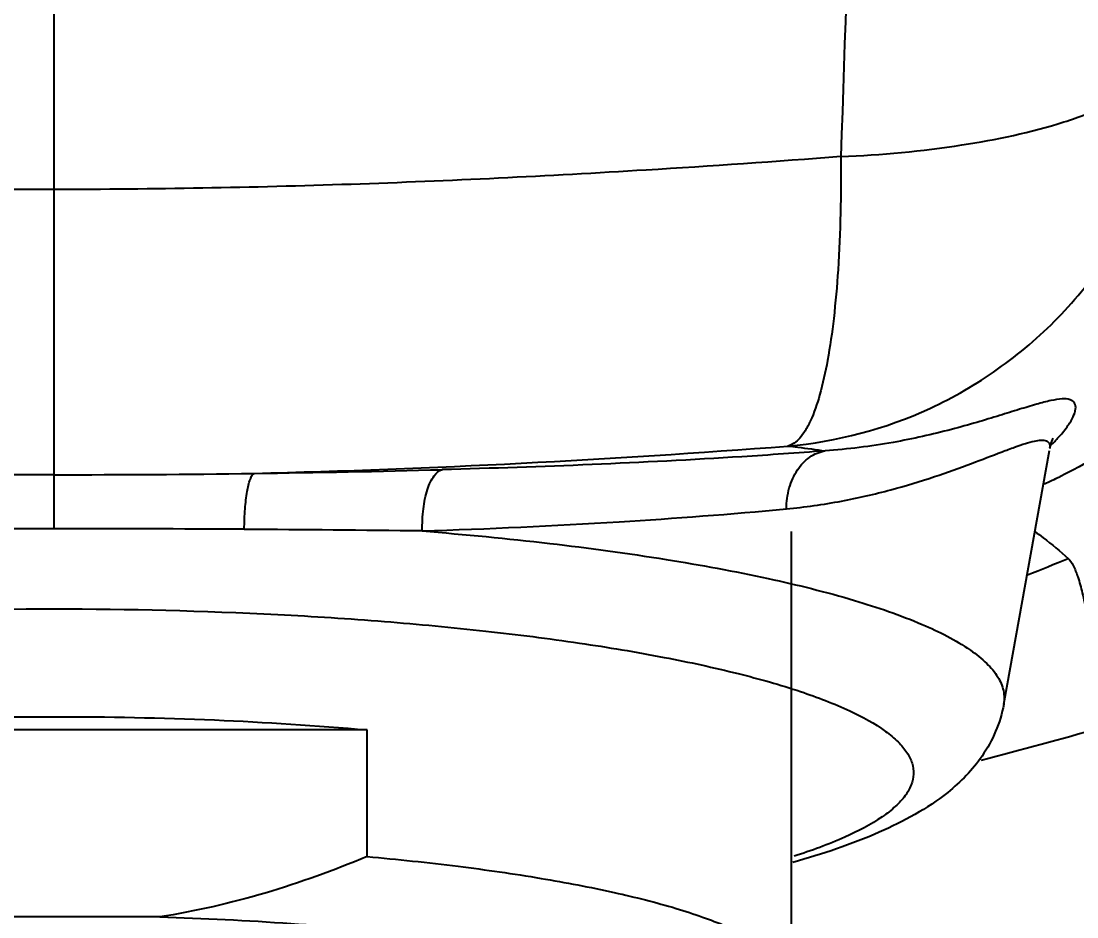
# Model space of a CAD drawing. Header units: millimetres. Extents: x 1091 to 1735, y 843 to 1297.
# Drawn here: x 1471.46 to 1488.65, y 1174.05 to 1188.63 of the extents above; entities that cross this region are included whole.
import ezdxf

# ---------------------------------------------------------------- set-up
doc = ezdxf.new("R2010")
doc.units = ezdxf.units.MM
doc.styles.add('Daelim Dimension', font='\x7f\x7f\x7f\x7f.TTF')
doc.dimstyles.new('DEFAULT', dxfattribs={"dimscale": 2, "dimtxt": 2, "dimasz": 2, "dimexe": 0, "dimexo": 2, "dimgap": 1, "dimtad": 1, "dimdec": 1, "dimzin": 9, "dimdsep": 46, "dimtxsty": 'Daelim Dimension', "dimcen": 0.5, "dimclrd": 252, "dimclre": 252, "dimclrt": 3, "dimadec": 1, "dimazin": 0, "dimtfac": 1, "dimtdec": 1, "dimtix": 1, "dimtmove": 0, "dimatfit": 3, "dimfxl": 0, "dimtolj": 1, "dimtzin": 1, "dimlwd": 9, "dimlwe": 9, "dimarcsym": 0})

# ---------------------------------------------------------------- blocks, each defined once
blk = doc.blocks.new('*D4')
at = {"color": 5, "lineweight": 9}
for p, q in [((1435.712, 1187.784), (1406.581, 1187.784)), ((1406.581, 1183.784), (1406.581, 1132.656)), ((1493.501, 1128.656), (1406.581, 1128.656))]:
    blk.add_line(p, q, dxfattribs=at)
at = {"color": 5}
for points in [[(1405.914, 1183.784), (1407.247, 1183.784), (1406.581, 1187.784)], [(1405.914, 1132.656), (1407.247, 1132.656), (1406.581, 1128.656)]]:
    blk.add_solid(points, dxfattribs=at)
at = {"layer": 'Defpoints', "color": 0}
for p in [(1439.712, 1187.784), (1406.581, 1128.656), (1497.501, 1128.656)]:
    blk.add_point(p, dxfattribs=at)
at = {"color": 7, "insert": (1399.137, 1158.22), "char_height": 10, "attachment_point": 5, "rotation": 90, "style": 'Daelim Dimension'}
blk.add_mtext('\\A1;59', dxfattribs=at)

msp = doc.modelspace()

# ---------------------------------------------------------------- linework, layer by layer
at = {"color": 7, "linetype": 'Continuous'}
for p, q in [((1472.001, 1180.37), (1472.001, 1215.994)), ((1488.21, 1181.68), (1488.231, 1181.764)), ((1488.231, 1181.764), (1488.264, 1181.847)), ((1487.461, 1177.512), (1488.204, 1181.646)), ((1488.21, 1181.681), (1488.21, 1181.679)), ((1484.001, 1180.323), (1484.001, 1172.96)), ((1477.095, 1177.095), (1466.907, 1177.095)), ((1477.095, 1175.034), (1477.095, 1177.095)), ((1473.718, 1174.052), (1470.285, 1174.052))]:
    msp.add_line(p, q, dxfattribs=at)
for centre, radius, start, end in [((1471.004, 1349.659), 168.441, 271.44608, 274.40731), ((1486.21, 1183.802), 2.894, 314.2419, 316.0284), ((1486.374, 1183.643), 2.665, 316.0311, 317.503), ((1471.974, 1438.054), 256.803, 269.28093, 270.00596), ((1472.179, 1413.808), 232.558, 269.95624, 270.75686), ((1472.511, 1400.782), 219.527, 270.71604, 271.51555), ((1485.315, 1187.572), 7.053, 293.4739, 295.6956), ((1472.202, 659.819), 520.551, 90.02212, 90.36271), ((1471.863, 678.629), 501.742, 89.63084, 89.98419), ((1472.115, 688.764), 491.605, 89.31477, 89.65267), ((1459.097, 1252.226), 78.091, 291.6035, 292.12675), ((1467.845, 1251.424), 77.256, 284.42814, 285.92265)]:
    msp.add_arc(centre, radius, start, end, dxfattribs=at)
msp.add_open_spline([(1485.198, 1198.167), (1485.069, 1194.254), (1484.939, 1190.341), (1484.81, 1186.428)], degree=3, dxfattribs=at)
for points, knots in [([(1483.948, 1181.717), (1484.742, 1181.786), (1485.954, 1182.106), (1487.389, 1182.94), (1488.376, 1183.778), (1489.187, 1184.789), (1489.982, 1186.249), (1490.272, 1187.472), (1490.321, 1188.27)], [0, 0, 0, 0, 0.240947, 0.369107, 0.499465, 0.62991, 0.758305, 1, 1, 1, 1]), ([(1488.442, 1186.993), (1488.685, 1187.07), (1489.128, 1187.234), (1489.807, 1187.591), (1490.226, 1187.978), (1490.321, 1188.27)], [0, 0, 0, 0, 0.328704, 0.603929, 1, 1, 1, 1]), ([(1492.36, 1187.237), (1492.332, 1186.608), (1492.099, 1185.352), (1491.273, 1183.628), (1490.01, 1182.19), (1488.941, 1181.489), (1488.373, 1181.216)], [0, 0, 0, 0, 0.24978, 0.499826, 0.749771, 1, 1, 1, 1]), ([(1484.81, 1186.428), (1485.469, 1186.456), (1486.694, 1186.567), (1487.901, 1186.822), (1488.442, 1186.993)], [0, 0, 0, 0, 0.537551, 1, 1, 1, 1]), ([(1472.001, 1185.891), (1470.926, 1185.893), (1468.244, 1185.924), (1463.973, 1186.097), (1460.78, 1186.304), (1459.192, 1186.428)], [0, 0, 0, 0, 0.251452, 0.627389, 1, 1, 1, 1]), ([(1484.81, 1186.428), (1483.753, 1186.346), (1481.097, 1186.163), (1476.827, 1185.95), (1473.612, 1185.894), (1472.001, 1185.891)], [0, 0, 0, 0, 0.247932, 0.622999, 1, 1, 1, 1]), ([(1484.81, 1186.428), (1484.815, 1185.814), (1484.798, 1184.934), (1484.703, 1183.827), (1484.606, 1183.145), (1484.484, 1182.585), (1484.356, 1182.202), (1484.236, 1181.97), (1484.129, 1181.819), (1484.022, 1181.735), (1483.948, 1181.717)], [0, 0, 0, 0, 0.374657, 0.536744, 0.677564, 0.794648, 0.886431, 0.922898, 0.953434, 1, 1, 1, 1]), ([(1488.339, 1181.842), (1488.394, 1181.902), (1488.487, 1182.012), (1488.588, 1182.173), (1488.639, 1182.304), (1488.629, 1182.421), (1488.532, 1182.485), (1488.394, 1182.486), (1488.212, 1182.456), (1487.982, 1182.394), (1487.704, 1182.31), (1487.38, 1182.208), (1487.011, 1182.097), (1486.436, 1181.936), (1485.616, 1181.752), (1484.924, 1181.664), (1484.553, 1181.638)], [0, 0, 0, 0, 0.050064, 0.089033, 0.117029, 0.136731, 0.155655, 0.182618, 0.220609, 0.26987, 0.330011, 0.400353, 0.480172, 0.568772, 0.769865, 1, 1, 1, 1]), ([(1483.923, 1180.694), (1484.224, 1180.722), (1484.796, 1180.804), (1485.599, 1180.989), (1486.304, 1181.203), (1486.904, 1181.418), (1487.336, 1181.587), (1487.628, 1181.696), (1487.803, 1181.757), (1487.948, 1181.798), (1488.063, 1181.817), (1488.15, 1181.811), (1488.192, 1181.78), (1488.201, 1181.763)], [0, 0, 0, 0, 0.203159, 0.388479, 0.554396, 0.698459, 0.817579, 0.866727, 0.90838, 0.942232, 0.968178, 0.98653, 1, 1, 1, 1]), ([(1483.948, 1181.717), (1484.001, 1181.711), (1484.203, 1181.687), (1484.404, 1181.659), (1484.552, 1181.636)], [0, 0, 0, 0, 0.261534, 1, 1, 1, 1]), ([(1488.201, 1181.763), (1488.204, 1181.757), (1488.215, 1181.732), (1488.214, 1181.702), (1488.21, 1181.681)], [0, 0, 0, 0, 0.221753, 1, 1, 1, 1]), ([(1484.552, 1181.638), (1484.1, 1181.603), (1482.025, 1181.458), (1479.945, 1181.375), (1478.317, 1181.332)], [0, 0, 0, 0, 0.217658, 1, 1, 1, 1]), ([(1483.923, 1180.694), (1483.924, 1180.808), (1483.953, 1181.031), (1484.082, 1181.328), (1484.286, 1181.548), (1484.464, 1181.624), (1484.552, 1181.638)], [0, 0, 0, 0, 0.280774, 0.543551, 0.781684, 1, 1, 1, 1]), ([(1475.095, 1180.36), (1475.096, 1180.471), (1475.103, 1180.679), (1475.134, 1180.952), (1475.174, 1181.137), (1475.217, 1181.234), (1475.242, 1181.265), (1475.255, 1181.272)], [0, 0, 0, 0, 0.35551, 0.660013, 0.880133, 0.952318, 1, 1, 1, 1]), ([(1477.994, 1180.334), (1477.992, 1180.454), (1478.002, 1180.682), (1478.053, 1180.951), (1478.122, 1181.128), (1478.189, 1181.247), (1478.263, 1181.318), (1478.317, 1181.332)], [0, 0, 0, 0, 0.330187, 0.62212, 0.744311, 0.847724, 1, 1, 1, 1]), ([(1477.994, 1180.334), (1479.064, 1180.369), (1481.042, 1180.461), (1483.017, 1180.608), (1483.923, 1180.694)], [0, 0, 0, 0, 0.540358, 1, 1, 1, 1]), ([(1477.994, 1180.334), (1478.687, 1180.278), (1480.013, 1180.15), (1481.894, 1179.896), (1483.55, 1179.593), (1484.948, 1179.248), (1486.055, 1178.87), (1486.779, 1178.512), (1487.178, 1178.198), (1487.367, 1177.976), (1487.47, 1177.744), (1487.474, 1177.585), (1487.461, 1177.512)], [0, 0, 0, 0, 0.202679, 0.388384, 0.553088, 0.693648, 0.807648, 0.894072, 0.927414, 0.955002, 0.978356, 1, 1, 1, 1]), ([(1487.967, 1180.324), (1488.013, 1180.291), (1488.201, 1180.154), (1488.379, 1180.003), (1488.51, 1179.887)], [0, 0, 0, 0, 0.245621, 1, 1, 1, 1]), ([(1488.51, 1179.887), (1488.544, 1179.856), (1488.604, 1179.756), (1488.677, 1179.567), (1488.748, 1179.308), (1488.846, 1178.838), (1488.946, 1178.105), (1489.011, 1177.48), (1489.039, 1177.132)], [0, 0, 0, 0, 0.04869, 0.120549, 0.215646, 0.333003, 0.629554, 1, 1, 1, 1]), ([(1459.954, 1175.039), (1459.673, 1175.129), (1459.178, 1175.31), (1458.626, 1175.594), (1458.308, 1175.839), (1458.145, 1176.012), (1458.041, 1176.191), (1457.999, 1176.375), (1458.026, 1176.56), (1458.116, 1176.74), (1458.266, 1176.915), (1458.566, 1177.161), (1459.098, 1177.447), (1459.906, 1177.753), (1460.92, 1178.038), (1462.122, 1178.297), (1463.495, 1178.525), (1465.013, 1178.718), (1466.652, 1178.871), (1468.993, 1179.022), (1470.788, 1179.066), (1472.001, 1179.066)], [0, 0, 0, 0, 0.051741, 0.092089, 0.108182, 0.121828, 0.133496, 0.143962, 0.154298, 0.165617, 0.178768, 0.194285, 0.233373, 0.283838, 0.345488, 0.417626, 0.499239, 0.589074, 0.685689, 0.787507, 1, 1, 1, 1]), ([(1472.001, 1179.066), (1473.214, 1179.066), (1475.009, 1179.022), (1477.351, 1178.871), (1478.99, 1178.718), (1480.508, 1178.525), (1481.881, 1178.297), (1483.083, 1178.038), (1484.097, 1177.753), (1484.905, 1177.447), (1485.437, 1177.16), (1485.737, 1176.914), (1485.886, 1176.74), (1485.977, 1176.56), (1486.003, 1176.375), (1485.961, 1176.19), (1485.857, 1176.012), (1485.694, 1175.838), (1485.376, 1175.594), (1484.823, 1175.309), (1484.328, 1175.129), (1484.047, 1175.038)], [0, 0, 0, 0, 0.212491, 0.314308, 0.410922, 0.500753, 0.582362, 0.654495, 0.716136, 0.766592, 0.805669, 0.82118, 0.834326, 0.845642, 0.855977, 0.866445, 0.878118, 0.89177, 0.907872, 0.948239, 1, 1, 1, 1]), ([(1487.461, 1177.512), (1487.407, 1177.212), (1487.17, 1176.664), (1486.761, 1176.249), (1486.55, 1176.079)], [0, 0, 0, 0, 0.529413, 1, 1, 1, 1]), ([(1466.907, 1177.095), (1467.734, 1177.169), (1469.431, 1177.277), (1471.131, 1177.311), (1472.001, 1177.311)], [0, 0, 0, 0, 0.488217, 1, 1, 1, 1]), ([(1472.001, 1177.311), (1472.871, 1177.311), (1474.571, 1177.277), (1476.268, 1177.169), (1477.095, 1177.095)], [0, 0, 0, 0, 0.511783, 1, 1, 1, 1]), ([(1486.55, 1176.079), (1486.214, 1175.811), (1485.387, 1175.366), (1484.507, 1175.073), (1484.029, 1174.938)], [0, 0, 0, 0, 0.464087, 1, 1, 1, 1]), ([(1477.095, 1175.034), (1476.553, 1174.808), (1475.447, 1174.406), (1474.298, 1174.141), (1473.718, 1174.052)], [0, 0, 0, 0, 0.499736, 1, 1, 1, 1]), ([(1477.095, 1175.034), (1477.59, 1174.989), (1478.536, 1174.89), (1479.879, 1174.697), (1481.065, 1174.472), (1481.942, 1174.252), (1482.544, 1174.058), (1482.922, 1173.914), (1483.245, 1173.765), (1483.513, 1173.613), (1483.725, 1173.457), (1483.88, 1173.298), (1483.978, 1173.132), (1484.001, 1173.015), (1484.001, 1172.96)], [0, 0, 0, 0, 0.199815, 0.382766, 0.545526, 0.685296, 0.745898, 0.800064, 0.847716, 0.888904, 0.923873, 0.953178, 0.97792, 1, 1, 1, 1]), ([(1473.718, 1174.052), (1474.43, 1174.03), (1475.806, 1173.963), (1477.481, 1173.809), (1478.722, 1173.645), (1479.559, 1173.509), (1480.319, 1173.357), (1480.996, 1173.193), (1481.583, 1173.017), (1482.074, 1172.831), (1482.465, 1172.637), (1482.721, 1172.46), (1482.866, 1172.313), (1482.941, 1172.207), (1482.988, 1172.1), (1483.006, 1171.991), (1482.994, 1171.882), (1482.953, 1171.774), (1482.885, 1171.668), (1482.825, 1171.603), (1482.791, 1171.571)], [0, 0, 0, 0, 0.20842, 0.402275, 0.491412, 0.574218, 0.649946, 0.717943, 0.777683, 0.8288, 0.871161, 0.905015, 0.919055, 0.931454, 0.942594, 0.953005, 0.963341, 0.974268, 0.98635, 1, 1, 1, 1])]:
    msp.add_open_spline(points, degree=3, knots=knots, dxfattribs=at)

# ---------------------------------------------------------------- dimensions: what is measured, and where the dimension line sits
at = {"color": 7}
dim = msp.add_linear_dim(base=(1406.581, 1128.656), p1=(1439.712, 1187.784), p2=(1497.501, 1128.656), angle=90, dimstyle='DEFAULT', override={"dimtxt": 5, "dimdec": 0, "dimclrd": 5, "dimclre": 5, "dimclrt": 7}, dxfattribs=at)
dim.commit()
dim.dimension.update_dxf_attribs({"geometry": '*D4', "text_midpoint": (1406.581, 1158.22), "dimtype": 160})

doc.saveas('drawing.dxf')
